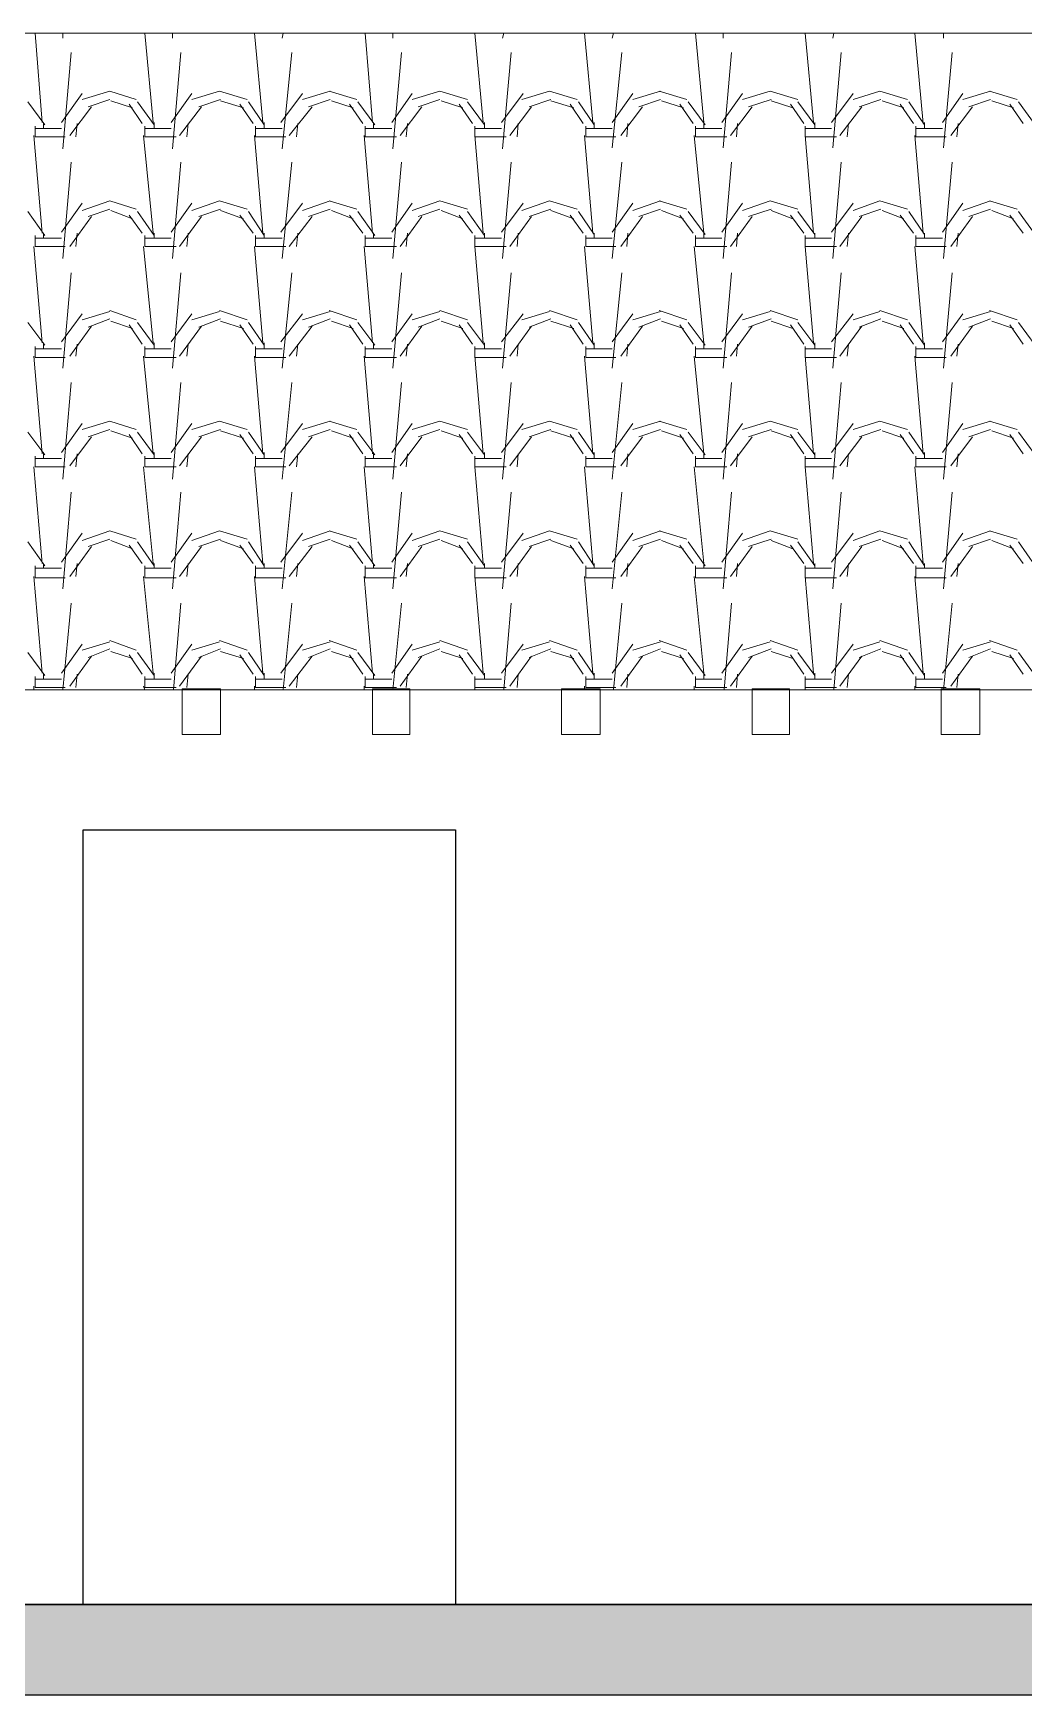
# Model space of a CAD drawing. Header units: millimetres. Extents: x -112072 to -91620, y -6955 to -1948.
# Drawn here: x -105077 to -102092, y -6955 to -1948 of the extents above; entities that cross this region are included whole.
import ezdxf

# ---------------------------------------------------------------- set-up
doc = ezdxf.new("R2010")
doc.units = ezdxf.units.MM
for name, color, linetype, lineweight in [('A-BAS-___-___-EXI', 250, 'Continuous', 25), ('A-COB-___-___-EXI', 250, 'Continuous', 25), ('A-POR-___-___-EXI', 250, 'Continuous', 25)]:
    doc.layers.add(name, color=color, linetype=linetype, lineweight=lineweight)

msp = doc.modelspace()

# ---------------------------------------------------------------- hatches: boundary and pattern name
at = {"layer": 'A-BAS-___-___-EXI', "true_color": 0xcb9898}
msp.add_hatch(color=253, dxfattribs=at).paths.add_polyline_path([(-91620, -6955.2), (-91620, -6682.9), (-112072.4, -6682.9), (-112072.4, -6955.2)])

# ---------------------------------------------------------------- linework, layer by layer
at = {"layer": 'A-BAS-___-___-EXI'}
msp.add_line((-111560, -6682.9), (-92320, -6682.9), dxfattribs=at)
msp.add_lwpolyline([(-91620, -6682.9), (-112072.4, -6682.9), (-112072.4, -6955.2), (-91620, -6955.2)], close=True, dxfattribs=at)
at = {"layer": 'A-COB-___-___-EXI', "color": 9, "lineweight": 15}
for p, q in [((-105049.8, -2217), (-105071.6, -1948.3)), ((-104988.1, -1962.8), (-104988.1, -1948.3)), ((-104715.8, -2217), (-104741.2, -1948.3)), ((-104657.7, -1962.8), (-104657.7, -1948.3)), ((-104385.4, -2217), (-104410.8, -1948.3)), ((-104327.3, -1962.8), (-104323.6, -1948.3)), ((-104055, -2217), (-104076.7, -1948.3)), ((-103993.2, -1962.8), (-103993.2, -1948.3)), ((-103720.9, -2217), (-103746.3, -1948.3)), ((-103662.8, -1962.8), (-103659.2, -1948.3)), ((-103390.5, -2217), (-103415.9, -1948.3)), ((-103332.4, -1962.8), (-103328.8, -1948.3)), ((-102998.4, -1962.8), (-102998.4, -1948.3)), ((-102726.1, -2217), (-102751.5, -1948.3)), ((-102668, -1962.8), (-102664.3, -1948.3)), ((-102395.7, -2220.6), (-102421.1, -1948.3)), ((-102333.9, -1962.8), (-102333.9, -1948.3)), ((-104988.1, -2296.9), (-104962.7, -2006.4)), ((-104657.7, -2296.9), (-104632.3, -2006.4)), ((-104327.3, -2296.9), (-104298.2, -2006.4)), ((-103993.2, -2296.9), (-103967.8, -2006.4)), ((-103662.8, -2296.9), (-103637.4, -2006.4)), ((-103332.4, -2293.2), (-103303.4, -2006.4)), ((-102998.4, -2293.2), (-102973, -2006.4)), ((-102668, -2293.2), (-102642.6, -2006.4)), ((-102333.9, -2293.2), (-102308.5, -2006.4)), ((-104930, -2129.8), (-104991.7, -2217)), ((-104846.5, -2148), (-104911.8, -2169.8)), ((-104777.5, -2173.4), (-104842.9, -2151.6)), ((-104599.6, -2129.8), (-104661.3, -2217)), ((-104512.5, -2148), (-104577.8, -2169.8)), ((-104443.5, -2173.4), (-104512.5, -2151.6)), ((-104265.6, -2129.8), (-104330.9, -2217)), ((-104182, -2122.6), (-104265.6, -2148)), ((-104182, -2148), (-104247.4, -2169.8)), ((-104102.2, -2148), (-104185.7, -2122.6)), ((-104113.1, -2173.4), (-104178.4, -2151.6)), ((-103935.1, -2129.8), (-103996.9, -2217)), ((-103851.6, -2148), (-103917, -2169.8)), ((-103782.6, -2173.4), (-103848, -2151.6)), ((-103601.1, -2129.8), (-103666.5, -2217)), ((-103517.6, -2148), (-103582.9, -2169.8)), ((-103448.6, -2173.4), (-103517.6, -2151.6)), ((-103270.7, -2129.8), (-103332.4, -2217)), ((-103187.2, -2122.6), (-103270.7, -2148)), ((-103187.2, -2148), (-103252.5, -2169.8)), ((-103107.3, -2148), (-103190.8, -2122.6)), ((-103118.2, -2173.4), (-103183.6, -2151.6)), ((-102940.3, -2129.8), (-103002, -2217)), ((-102853.1, -2148), (-102922.1, -2169.8)), ((-102787.8, -2173.4), (-102853.1, -2151.6)), ((-102606.2, -2129.8), (-102671.6, -2217)), ((-102522.7, -2148), (-102588.1, -2169.8)), ((-102453.7, -2173.4), (-102519.1, -2151.6)), ((-102275.8, -2129.8), (-102337.6, -2217)), ((-102192.3, -2122.6), (-102275.8, -2148)), ((-102192.3, -2148), (-102257.7, -2169.8)), ((-102112.4, -2148), (-102196, -2122.6)), ((-102123.3, -2173.4), (-102188.7, -2151.6)), ((-105042.6, -2224.2), (-105093.4, -2155.2)), ((-104901, -2169.8), (-104966.3, -2256.9)), ((-104748.5, -2220.6), (-104788.4, -2162.5)), ((-104712.2, -2224.2), (-104763, -2155.2)), ((-104570.5, -2169.8), (-104635.9, -2256.9)), ((-104414.4, -2220.6), (-104454.4, -2162.5)), ((-104381.7, -2224.2), (-104428.9, -2155.2)), ((-104236.5, -2169.8), (-104305.5, -2256.9)), ((-104084, -2220.6), (-104123.9, -2162.5)), ((-104047.7, -2224.2), (-104098.5, -2155.2)), ((-103906.1, -2169.8), (-103971.5, -2256.9)), ((-103753.6, -2220.6), (-103793.5, -2162.5)), ((-103717.3, -2224.2), (-103768.1, -2155.2)), ((-103575.7, -2169.8), (-103641, -2256.9)), ((-103419.6, -2220.6), (-103459.5, -2162.5)), ((-103386.9, -2224.2), (-103434.1, -2155.2)), ((-103241.6, -2169.8), (-103307, -2256.9)), ((-103089.1, -2220.6), (-103129.1, -2162.5)), ((-103052.8, -2224.2), (-103103.7, -2155.2)), ((-102911.2, -2169.8), (-102976.6, -2256.9)), ((-102755.1, -2220.6), (-102795, -2162.5)), ((-102722.4, -2224.2), (-102773.3, -2155.2)), ((-102580.8, -2169.8), (-102646.2, -2256.9)), ((-102424.7, -2220.6), (-102464.6, -2162.5)), ((-102392, -2224.2), (-102439.2, -2155.2)), ((-102246.8, -2169.8), (-102312.1, -2256.9)), ((-102094.3, -2220.6), (-102134.2, -2162.5)), ((-102058, -2224.2), (-102108.8, -2155.2)), ((-105046.2, -2235.1), (-104991.7, -2235.1)), ((-104948.2, -2260.5), (-104944.5, -2220.6)), ((-104712.2, -2235.1), (-104661.3, -2235.1)), ((-104614.1, -2260.5), (-104610.5, -2220.6)), ((-104381.7, -2235.1), (-104327.3, -2235.1)), ((-104283.7, -2260.5), (-104280.1, -2220.6)), ((-104051.3, -2235.1), (-103996.9, -2235.1)), ((-103953.3, -2260.5), (-103949.7, -2220.6)), ((-103717.3, -2235.1), (-103666.5, -2235.1)), ((-103619.3, -2260.5), (-103615.6, -2220.6)), ((-103386.9, -2235.1), (-103332.4, -2235.1)), ((-103288.8, -2260.5), (-103285.2, -2220.6)), ((-103056.5, -2235.1), (-103002, -2235.1)), ((-102958.4, -2260.5), (-102954.8, -2220.6)), ((-102722.4, -2235.1), (-102671.6, -2235.1)), ((-102624.4, -2260.5), (-102620.8, -2220.6)), ((-102392, -2235.1), (-102337.6, -2235.1)), ((-102294, -2260.5), (-102290.4, -2220.6)), ((-105049.8, -2551), (-105075.2, -2256.9)), ((-104715.8, -2551), (-104744.8, -2256.9)), ((-104385.4, -2551), (-104410.8, -2256.9)), ((-104055, -2551), (-104080.4, -2256.9)), ((-103720.9, -2551), (-103746.3, -2256.9)), ((-103390.5, -2551), (-103415.9, -2256.9)), ((-102726.1, -2551), (-102751.5, -2256.9)), ((-102395.7, -2551), (-102421.1, -2256.9)), ((-104988.1, -2627.3), (-104962.7, -2336.8)), ((-104657.7, -2627.3), (-104632.3, -2336.8)), ((-104327.3, -2627.3), (-104298.2, -2336.8)), ((-103993.2, -2627.3), (-103967.8, -2336.8)), ((-103662.8, -2627.3), (-103637.4, -2336.8)), ((-103332.4, -2627.3), (-103303.4, -2336.8)), ((-102998.4, -2627.3), (-102973, -2336.8)), ((-102668, -2627.3), (-102642.6, -2336.8)), ((-102333.9, -2627.3), (-102308.5, -2336.8)), ((-104182, -2453), (-104265.6, -2482)), ((-104102.2, -2478.4), (-104185.7, -2453)), ((-103187.2, -2453), (-103270.7, -2482)), ((-103107.3, -2478.4), (-103190.8, -2453)), ((-102192.3, -2453), (-102275.8, -2482)), ((-102112.4, -2478.4), (-102196, -2453)), ((-105042.6, -2558.3), (-105093.4, -2485.7)), ((-104930, -2460.2), (-104991.7, -2547.4)), ((-104901, -2500.2), (-104966.3, -2591)), ((-104846.5, -2478.4), (-104911.8, -2500.2)), ((-104777.5, -2507.4), (-104842.9, -2482)), ((-104748.5, -2551), (-104788.4, -2496.5)), ((-104712.2, -2558.3), (-104763, -2485.7)), ((-104599.6, -2460.2), (-104661.3, -2547.4)), ((-104570.5, -2500.2), (-104635.9, -2591)), ((-104512.5, -2478.4), (-104577.8, -2500.2)), ((-104443.5, -2507.4), (-104512.5, -2482)), ((-104414.4, -2551), (-104454.4, -2496.5)), ((-104381.7, -2558.3), (-104428.9, -2485.7)), ((-104265.6, -2460.2), (-104330.9, -2547.4)), ((-104236.5, -2500.2), (-104305.5, -2591)), ((-104182, -2478.4), (-104247.4, -2500.2)), ((-104113.1, -2507.4), (-104178.4, -2482)), ((-104084, -2551), (-104123.9, -2496.5)), ((-104047.7, -2558.3), (-104098.5, -2485.7)), ((-103935.1, -2460.2), (-103996.9, -2547.4)), ((-103906.1, -2500.2), (-103971.5, -2591)), ((-103851.6, -2478.4), (-103917, -2500.2)), ((-103782.6, -2507.4), (-103848, -2482)), ((-103753.6, -2551), (-103793.5, -2496.5)), ((-103717.3, -2558.3), (-103768.1, -2485.7)), ((-103601.1, -2460.2), (-103666.5, -2547.4)), ((-103575.7, -2500.2), (-103641, -2591)), ((-103517.6, -2478.4), (-103582.9, -2500.2)), ((-103448.6, -2507.4), (-103517.6, -2482)), ((-103419.6, -2551), (-103459.5, -2496.5)), ((-103386.9, -2554.6), (-103434.1, -2485.7)), ((-103270.7, -2460.2), (-103332.4, -2547.4)), ((-103241.6, -2500.2), (-103307, -2591)), ((-103187.2, -2478.4), (-103252.5, -2500.2)), ((-103118.2, -2507.4), (-103183.6, -2482)), ((-103089.1, -2551), (-103129.1, -2496.5)), ((-103052.8, -2554.6), (-103103.7, -2485.7)), ((-102940.3, -2460.2), (-103002, -2547.4)), ((-102911.2, -2500.2), (-102976.6, -2591)), ((-102853.1, -2478.4), (-102922.1, -2500.2)), ((-102787.8, -2507.4), (-102853.1, -2482)), ((-102755.1, -2551), (-102795, -2496.5)), ((-102722.4, -2554.6), (-102773.3, -2485.7)), ((-102606.2, -2460.2), (-102671.6, -2547.4)), ((-102580.8, -2500.2), (-102646.2, -2591)), ((-102522.7, -2478.4), (-102588.1, -2500.2)), ((-102453.7, -2507.4), (-102519.1, -2482)), ((-102424.7, -2551), (-102464.6, -2496.5)), ((-102392, -2554.6), (-102439.2, -2485.7)), ((-102275.8, -2460.2), (-102337.6, -2547.4)), ((-102246.8, -2500.2), (-102312.1, -2591)), ((-102192.3, -2478.4), (-102257.7, -2500.2)), ((-102123.3, -2507.4), (-102188.7, -2482)), ((-102094.3, -2551), (-102134.2, -2496.5)), ((-102058, -2554.6), (-102108.8, -2485.7)), ((-104948.2, -2591), (-104944.5, -2551)), ((-104614.1, -2591), (-104610.5, -2551)), ((-104283.7, -2591), (-104280.1, -2551)), ((-103953.3, -2591), (-103949.7, -2551)), ((-103619.3, -2591), (-103615.6, -2551)), ((-103288.8, -2591), (-103285.2, -2551)), ((-102958.4, -2591), (-102954.8, -2551)), ((-102624.4, -2591), (-102620.8, -2551)), ((-102294, -2591), (-102290.4, -2551)), ((-105049.8, -2881.4), (-105075.2, -2591)), ((-105046.2, -2565.5), (-104991.7, -2565.5)), ((-104715.8, -2881.4), (-104744.8, -2591)), ((-104712.2, -2565.5), (-104661.3, -2565.5)), ((-104385.4, -2881.4), (-104410.8, -2591)), ((-104381.7, -2565.5), (-104327.3, -2565.5)), ((-104055, -2881.4), (-104080.4, -2591)), ((-104051.3, -2565.5), (-103996.9, -2565.5)), ((-103720.9, -2881.4), (-103746.3, -2591)), ((-103717.3, -2565.5), (-103666.5, -2565.5)), ((-103390.5, -2881.4), (-103415.9, -2591)), ((-103386.9, -2565.5), (-103332.4, -2565.5)), ((-103056.5, -2565.5), (-103002, -2565.5)), ((-102726.1, -2881.4), (-102751.5, -2591)), ((-102722.4, -2565.5), (-102671.6, -2565.5)), ((-102395.7, -2881.4), (-102421.1, -2591)), ((-102392, -2565.5), (-102337.6, -2565.5)), ((-104988.1, -2957.7), (-104962.7, -2670.8)), ((-104657.7, -2957.7), (-104632.3, -2670.8)), ((-104327.3, -2957.7), (-104298.2, -2670.8)), ((-103993.2, -2957.7), (-103967.8, -2670.8)), ((-103662.8, -2957.7), (-103637.4, -2670.8)), ((-103332.4, -2957.7), (-103303.4, -2670.8)), ((-102998.4, -2957.7), (-102973, -2670.8)), ((-102668, -2957.7), (-102642.6, -2670.8)), ((-102333.9, -2957.7), (-102308.5, -2670.8)), ((-104930, -2794.3), (-104991.7, -2877.8)), ((-104846.5, -2787), (-104930, -2812.4)), ((-104766.6, -2812.4), (-104846.5, -2783.4)), ((-104599.6, -2794.3), (-104661.3, -2877.8)), ((-104516.1, -2787), (-104599.6, -2812.4)), ((-104432.6, -2812.4), (-104516.1, -2783.4)), ((-104265.6, -2794.3), (-104330.9, -2877.8)), ((-104182, -2787), (-104265.6, -2812.4)), ((-104102.2, -2812.4), (-104185.7, -2783.4)), ((-103935.1, -2794.3), (-103996.9, -2877.8)), ((-103851.6, -2787), (-103935.1, -2812.4)), ((-103768.1, -2812.4), (-103851.6, -2783.4)), ((-103601.1, -2794.3), (-103666.5, -2877.8)), ((-103521.2, -2787), (-103604.7, -2812.4)), ((-103437.7, -2812.4), (-103521.2, -2783.4)), ((-103270.7, -2794.3), (-103332.4, -2877.8)), ((-103187.2, -2787), (-103270.7, -2812.4)), ((-103107.3, -2812.4), (-103190.8, -2783.4)), ((-102940.3, -2794.3), (-103002, -2877.8)), ((-102856.8, -2787), (-102940.3, -2812.4)), ((-102773.3, -2812.4), (-102856.8, -2783.4)), ((-102606.2, -2794.3), (-102671.6, -2877.8)), ((-102526.4, -2787), (-102606.2, -2812.4)), ((-102442.9, -2812.4), (-102526.4, -2783.4)), ((-102275.8, -2794.3), (-102337.6, -2877.8)), ((-102192.3, -2787), (-102275.8, -2812.4)), ((-102112.4, -2812.4), (-102196, -2783.4)), ((-105042.6, -2888.7), (-105093.4, -2819.7)), ((-104901, -2830.6), (-104966.3, -2921.4)), ((-104846.5, -2808.8), (-104911.8, -2834.2)), ((-104777.5, -2837.9), (-104842.9, -2816.1)), ((-104748.5, -2885.1), (-104788.4, -2827)), ((-104712.2, -2888.7), (-104763, -2819.7)), ((-104570.5, -2830.6), (-104635.9, -2921.4)), ((-104512.5, -2808.8), (-104577.8, -2834.2)), ((-104443.5, -2837.9), (-104512.5, -2816.1)), ((-104414.4, -2885.1), (-104454.4, -2827)), ((-104381.7, -2888.7), (-104428.9, -2819.7)), ((-104236.5, -2830.6), (-104305.5, -2921.4)), ((-104182, -2808.8), (-104247.4, -2834.2)), ((-104113.1, -2837.9), (-104178.4, -2816.1)), ((-104084, -2885.1), (-104123.9, -2827)), ((-104047.7, -2888.7), (-104098.5, -2819.7)), ((-103906.1, -2830.6), (-103971.5, -2921.4)), ((-103851.6, -2808.8), (-103917, -2834.2)), ((-103782.6, -2837.9), (-103848, -2816.1)), ((-103753.6, -2885.1), (-103793.5, -2827)), ((-103717.3, -2888.7), (-103768.1, -2819.7)), ((-103575.7, -2830.6), (-103641, -2921.4)), ((-103517.6, -2808.8), (-103582.9, -2834.2)), ((-103448.6, -2837.9), (-103517.6, -2816.1)), ((-103419.6, -2885.1), (-103459.5, -2827)), ((-103386.9, -2888.7), (-103434.1, -2819.7)), ((-103241.6, -2830.6), (-103307, -2921.4)), ((-103187.2, -2808.8), (-103252.5, -2834.2)), ((-103118.2, -2837.9), (-103183.6, -2816.1)), ((-103089.1, -2885.1), (-103129.1, -2827)), ((-103052.8, -2888.7), (-103103.7, -2819.7)), ((-102911.2, -2830.6), (-102976.6, -2921.4)), ((-102853.1, -2808.8), (-102922.1, -2834.2)), ((-102787.8, -2837.9), (-102853.1, -2816.1)), ((-102755.1, -2885.1), (-102795, -2827)), ((-102722.4, -2888.7), (-102773.3, -2819.7)), ((-102580.8, -2830.6), (-102646.2, -2921.4)), ((-102522.7, -2808.8), (-102588.1, -2834.2)), ((-102453.7, -2837.9), (-102519.1, -2816.1)), ((-102424.7, -2885.1), (-102464.6, -2827)), ((-102392, -2888.7), (-102439.2, -2819.7)), ((-102246.8, -2830.6), (-102312.1, -2921.4)), ((-102192.3, -2808.8), (-102257.7, -2834.2)), ((-102123.3, -2837.9), (-102188.7, -2816.1)), ((-102094.3, -2885.1), (-102134.2, -2827)), ((-102058, -2888.7), (-102108.8, -2819.7)), ((-105046.2, -2899.6), (-104991.7, -2899.6)), ((-104948.2, -2921.4), (-104944.5, -2885.1)), ((-104712.2, -2899.6), (-104661.3, -2899.6)), ((-104614.1, -2921.4), (-104610.5, -2885.1)), ((-104381.7, -2899.6), (-104327.3, -2899.6)), ((-104283.7, -2921.4), (-104280.1, -2885.1)), ((-104051.3, -2899.6), (-103996.9, -2899.6)), ((-103953.3, -2921.4), (-103949.7, -2885.1)), ((-103717.3, -2899.6), (-103666.5, -2899.6)), ((-103619.3, -2921.4), (-103615.6, -2885.1)), ((-103386.9, -2899.6), (-103332.4, -2899.6)), ((-103288.8, -2921.4), (-103285.2, -2885.1)), ((-103056.5, -2899.6), (-103002, -2899.6)), ((-102958.4, -2921.4), (-102954.8, -2885.1)), ((-102722.4, -2899.6), (-102671.6, -2899.6)), ((-102624.4, -2921.4), (-102620.8, -2885.1)), ((-102392, -2899.6), (-102337.6, -2899.6)), ((-102294, -2921.4), (-102290.4, -2885.1)), ((-105049.8, -3215.5), (-105075.2, -2921.4)), ((-104715.8, -3215.5), (-104744.8, -2921.4)), ((-104385.4, -3215.5), (-104410.8, -2921.4)), ((-104055, -3215.5), (-104080.4, -2921.4)), ((-103720.9, -3215.5), (-103746.3, -2921.4)), ((-103390.5, -3215.5), (-103415.9, -2921.4)), ((-103056.5, -3215.5), (-103085.5, -2921.4)), ((-102726.1, -3215.5), (-102751.5, -2921.4)), ((-102395.7, -3215.5), (-102421.1, -2921.4)), ((-104988.1, -3291.7), (-104962.7, -3001.2)), ((-104657.7, -3291.7), (-104632.3, -3001.2)), ((-104327.3, -3291.7), (-104298.2, -3001.2)), ((-103993.2, -3291.7), (-103967.8, -3001.2)), ((-103662.8, -3291.7), (-103637.4, -3001.2)), ((-103332.4, -3291.7), (-103303.4, -3001.2)), ((-102998.4, -3291.7), (-102973, -3001.2)), ((-102668, -3291.7), (-102642.6, -3001.2)), ((-102333.9, -3291.7), (-102308.5, -3001.2)), ((-105042.6, -3219.1), (-105093.4, -3150.1)), ((-104930, -3124.7), (-104991.7, -3211.8)), ((-104846.5, -3142.8), (-104911.8, -3164.6)), ((-104777.5, -3168.3), (-104842.9, -3146.5)), ((-104712.2, -3219.1), (-104763, -3150.1)), ((-104599.6, -3124.7), (-104661.3, -3211.8)), ((-104512.5, -3142.8), (-104577.8, -3164.6)), ((-104443.5, -3168.3), (-104512.5, -3146.5)), ((-104381.7, -3219.1), (-104428.9, -3150.1)), ((-104265.6, -3124.7), (-104330.9, -3211.8)), ((-104182, -3117.4), (-104265.6, -3142.8)), ((-104182, -3142.8), (-104247.4, -3164.6)), ((-104102.2, -3142.8), (-104185.7, -3117.4)), ((-104113.1, -3168.3), (-104178.4, -3146.5)), ((-104047.7, -3219.1), (-104098.5, -3150.1)), ((-103935.1, -3124.7), (-103996.9, -3211.8)), ((-103851.6, -3142.8), (-103917, -3164.6)), ((-103782.6, -3168.3), (-103848, -3146.5)), ((-103717.3, -3219.1), (-103768.1, -3150.1)), ((-103601.1, -3124.7), (-103666.5, -3211.8)), ((-103517.6, -3142.8), (-103582.9, -3164.6)), ((-103448.6, -3168.3), (-103517.6, -3146.5)), ((-103386.9, -3219.1), (-103434.1, -3150.1)), ((-103270.7, -3124.7), (-103332.4, -3211.8)), ((-103187.2, -3117.4), (-103270.7, -3142.8)), ((-103187.2, -3142.8), (-103252.5, -3164.6)), ((-103107.3, -3142.8), (-103190.8, -3117.4)), ((-103118.2, -3168.3), (-103183.6, -3146.5)), ((-103052.8, -3219.1), (-103103.7, -3150.1)), ((-102940.3, -3124.7), (-103002, -3211.8)), ((-102853.1, -3142.8), (-102922.1, -3164.6)), ((-102787.8, -3168.3), (-102853.1, -3146.5)), ((-102722.4, -3219.1), (-102773.3, -3150.1)), ((-102606.2, -3124.7), (-102671.6, -3211.8)), ((-102522.7, -3142.8), (-102588.1, -3164.6)), ((-102453.7, -3168.3), (-102519.1, -3146.5)), ((-102392, -3219.1), (-102439.2, -3150.1)), ((-102275.8, -3124.7), (-102337.6, -3211.8)), ((-102192.3, -3117.4), (-102275.8, -3142.8)), ((-102192.3, -3142.8), (-102257.7, -3164.6)), ((-102112.4, -3142.8), (-102196, -3117.4)), ((-102123.3, -3168.3), (-102188.7, -3146.5)), ((-102058, -3219.1), (-102108.8, -3150.1)), ((-104901, -3164.6), (-104966.3, -3251.8)), ((-104748.5, -3215.5), (-104788.4, -3157.4)), ((-104570.5, -3164.6), (-104635.9, -3251.8)), ((-104414.4, -3215.5), (-104454.4, -3157.4)), ((-104236.5, -3164.6), (-104305.5, -3251.8)), ((-104084, -3215.5), (-104123.9, -3157.4)), ((-103906.1, -3164.6), (-103971.5, -3251.8)), ((-103753.6, -3215.5), (-103793.5, -3157.4)), ((-103575.7, -3164.6), (-103641, -3251.8)), ((-103419.6, -3215.5), (-103459.5, -3157.4)), ((-103241.6, -3164.6), (-103307, -3251.8)), ((-103089.1, -3215.5), (-103129.1, -3157.4)), ((-102911.2, -3164.6), (-102976.6, -3251.8)), ((-102755.1, -3215.5), (-102795, -3157.4)), ((-102580.8, -3164.6), (-102646.2, -3251.8)), ((-102424.7, -3215.5), (-102464.6, -3157.4)), ((-102246.8, -3164.6), (-102312.1, -3251.8)), ((-102094.3, -3215.5), (-102134.2, -3157.4)), ((-105046.2, -3230), (-104991.7, -3230)), ((-104948.2, -3255.4), (-104944.5, -3215.5)), ((-104712.2, -3230), (-104661.3, -3230)), ((-104614.1, -3255.4), (-104610.5, -3215.5)), ((-104381.7, -3230), (-104327.3, -3230)), ((-104283.7, -3255.4), (-104280.1, -3215.5)), ((-104051.3, -3230), (-103996.9, -3230)), ((-103953.3, -3255.4), (-103949.7, -3215.5)), ((-103717.3, -3230), (-103666.5, -3230)), ((-103619.3, -3255.4), (-103615.6, -3215.5)), ((-103386.9, -3230), (-103332.4, -3230)), ((-103288.8, -3255.4), (-103285.2, -3215.5)), ((-103056.5, -3230), (-103002, -3230)), ((-102958.4, -3255.4), (-102954.8, -3215.5)), ((-102722.4, -3230), (-102671.6, -3230)), ((-102624.4, -3255.4), (-102620.8, -3215.5)), ((-102392, -3230), (-102337.6, -3230)), ((-102294, -3255.4), (-102290.4, -3215.5)), ((-105049.8, -3545.9), (-105075.2, -3255.4)), ((-104715.8, -3545.9), (-104744.8, -3255.4)), ((-104385.4, -3545.9), (-104410.8, -3255.4)), ((-104055, -3545.9), (-104080.4, -3255.4)), ((-103720.9, -3545.9), (-103746.3, -3255.4)), ((-103390.5, -3545.9), (-103415.9, -3255.4)), ((-102726.1, -3545.9), (-102751.5, -3255.4)), ((-102395.7, -3545.9), (-102421.1, -3255.4)), ((-104988.1, -3622.1), (-104962.7, -3331.7)), ((-104657.7, -3622.1), (-104632.3, -3331.7)), ((-104327.3, -3622.1), (-104298.2, -3331.7)), ((-103993.2, -3622.1), (-103967.8, -3331.7)), ((-103662.8, -3622.1), (-103637.4, -3331.7)), ((-103332.4, -3622.1), (-103303.4, -3331.7)), ((-102998.4, -3622.1), (-102973, -3331.7)), ((-102668, -3622.1), (-102642.6, -3331.7)), ((-102333.9, -3622.1), (-102308.5, -3331.7)), ((-104182, -3447.8), (-104265.6, -3476.9)), ((-104102.2, -3473.3), (-104185.7, -3447.8)), ((-103187.2, -3447.8), (-103270.7, -3476.9)), ((-103107.3, -3473.3), (-103190.8, -3447.8)), ((-102192.3, -3447.8), (-102275.8, -3476.9)), ((-102112.4, -3473.3), (-102196, -3447.8)), ((-105042.6, -3553.1), (-105093.4, -3480.5)), ((-104930, -3455.1), (-104991.7, -3542.2)), ((-104901, -3495), (-104966.3, -3585.8)), ((-104846.5, -3473.3), (-104911.8, -3495)), ((-104777.5, -3502.3), (-104842.9, -3476.9)), ((-104748.5, -3545.9), (-104788.4, -3491.4)), ((-104712.2, -3553.1), (-104763, -3480.5)), ((-104599.6, -3455.1), (-104661.3, -3542.2)), ((-104570.5, -3495), (-104635.9, -3585.8)), ((-104512.5, -3473.3), (-104577.8, -3495)), ((-104443.5, -3502.3), (-104512.5, -3476.9)), ((-104414.4, -3545.9), (-104454.4, -3491.4)), ((-104381.7, -3553.1), (-104428.9, -3480.5)), ((-104265.6, -3455.1), (-104330.9, -3542.2)), ((-104236.5, -3495), (-104305.5, -3585.8)), ((-104182, -3473.3), (-104247.4, -3495)), ((-104113.1, -3502.3), (-104178.4, -3476.9)), ((-104084, -3545.9), (-104123.9, -3491.4)), ((-104047.7, -3553.1), (-104098.5, -3480.5)), ((-103935.1, -3455.1), (-103996.9, -3542.2)), ((-103906.1, -3495), (-103971.5, -3585.8)), ((-103851.6, -3473.3), (-103917, -3495)), ((-103782.6, -3502.3), (-103848, -3476.9)), ((-103753.6, -3545.9), (-103793.5, -3491.4)), ((-103717.3, -3553.1), (-103768.1, -3480.5)), ((-103601.1, -3455.1), (-103666.5, -3542.2)), ((-103575.7, -3495), (-103641, -3585.8)), ((-103517.6, -3473.3), (-103582.9, -3495)), ((-103448.6, -3502.3), (-103517.6, -3476.9)), ((-103419.6, -3545.9), (-103459.5, -3491.4)), ((-103386.9, -3553.1), (-103434.1, -3480.5)), ((-103270.7, -3455.1), (-103332.4, -3542.2)), ((-103241.6, -3495), (-103307, -3585.8)), ((-103187.2, -3473.3), (-103252.5, -3495)), ((-103118.2, -3502.3), (-103183.6, -3476.9)), ((-103089.1, -3545.9), (-103129.1, -3491.4)), ((-103052.8, -3553.1), (-103103.7, -3480.5)), ((-102940.3, -3455.1), (-103002, -3542.2)), ((-102911.2, -3495), (-102976.6, -3585.8)), ((-102853.1, -3473.3), (-102922.1, -3495)), ((-102787.8, -3502.3), (-102853.1, -3476.9)), ((-102755.1, -3545.9), (-102795, -3491.4)), ((-102722.4, -3553.1), (-102773.3, -3480.5)), ((-102606.2, -3455.1), (-102671.6, -3542.2)), ((-102580.8, -3495), (-102646.2, -3585.8)), ((-102522.7, -3473.3), (-102588.1, -3495)), ((-102453.7, -3502.3), (-102519.1, -3476.9)), ((-102424.7, -3545.9), (-102464.6, -3491.4)), ((-102392, -3553.1), (-102439.2, -3480.5)), ((-102275.8, -3455.1), (-102337.6, -3542.2)), ((-102246.8, -3495), (-102312.1, -3585.8)), ((-102192.3, -3473.3), (-102257.7, -3495)), ((-102123.3, -3502.3), (-102188.7, -3476.9)), ((-102094.3, -3545.9), (-102134.2, -3491.4)), ((-102058, -3553.1), (-102108.8, -3480.5)), ((-104948.2, -3585.8), (-104944.5, -3545.9)), ((-104614.1, -3585.8), (-104610.5, -3545.9)), ((-104283.7, -3585.8), (-104280.1, -3545.9)), ((-103953.3, -3585.8), (-103949.7, -3545.9)), ((-103619.3, -3585.8), (-103615.6, -3545.9)), ((-103288.8, -3585.8), (-103285.2, -3545.9)), ((-102958.4, -3585.8), (-102954.8, -3545.9)), ((-102624.4, -3585.8), (-102620.8, -3545.9)), ((-102294, -3585.8), (-102290.4, -3545.9)), ((-105049.8, -3876.3), (-105075.2, -3585.8)), ((-105046.2, -3560.4), (-104991.7, -3560.4)), ((-104715.8, -3876.3), (-104744.8, -3585.8)), ((-104712.2, -3560.4), (-104661.3, -3560.4)), ((-104385.4, -3876.3), (-104410.8, -3585.8)), ((-104381.7, -3560.4), (-104327.3, -3560.4)), ((-104055, -3876.3), (-104080.4, -3585.8)), ((-104051.3, -3560.4), (-103996.9, -3560.4)), ((-103720.9, -3876.3), (-103746.3, -3585.8)), ((-103717.3, -3560.4), (-103666.5, -3560.4)), ((-103390.5, -3876.3), (-103415.9, -3585.8)), ((-103386.9, -3560.4), (-103332.4, -3560.4)), ((-103056.5, -3560.4), (-103002, -3560.4)), ((-102726.1, -3876.3), (-102751.5, -3585.8)), ((-102722.4, -3560.4), (-102671.6, -3560.4)), ((-102395.7, -3876.3), (-102421.1, -3585.8)), ((-102392, -3560.4), (-102337.6, -3560.4)), ((-104988.1, -3927.1), (-104962.7, -3665.7)), ((-104654.1, -3927.1), (-104632.3, -3665.7)), ((-104323.6, -3927.1), (-104298.2, -3665.7)), ((-103993.2, -3927.1), (-103967.8, -3665.7)), ((-103659.2, -3927.1), (-103637.4, -3665.7)), ((-103328.8, -3927.1), (-103303.4, -3665.7)), ((-102994.7, -3927.1), (-102973, -3665.7)), ((-102664.3, -3927.1), (-102642.6, -3665.7)), ((-102333.9, -3927.1), (-102308.5, -3665.7)), ((-104930, -3789.1), (-104991.7, -3876.3)), ((-104846.5, -3781.9), (-104930, -3807.3)), ((-104846.5, -3803.7), (-104911.8, -3829.1)), ((-104766.6, -3807.3), (-104846.5, -3778.2)), ((-104599.6, -3789.1), (-104661.3, -3876.3)), ((-104516.1, -3781.9), (-104599.6, -3807.3)), ((-104512.5, -3803.7), (-104577.8, -3829.1)), ((-104432.6, -3807.3), (-104516.1, -3778.2)), ((-104265.6, -3789.1), (-104330.9, -3876.3)), ((-104182, -3781.9), (-104265.6, -3807.3)), ((-104182, -3803.7), (-104247.4, -3829.1)), ((-104102.2, -3807.3), (-104185.7, -3778.2)), ((-103935.1, -3789.1), (-103996.9, -3876.3)), ((-103851.6, -3781.9), (-103935.1, -3807.3)), ((-103851.6, -3803.7), (-103917, -3829.1)), ((-103768.1, -3807.3), (-103851.6, -3778.2)), ((-103601.1, -3789.1), (-103666.5, -3876.3)), ((-103521.2, -3781.9), (-103604.7, -3807.3)), ((-103517.6, -3803.7), (-103582.9, -3829.1)), ((-103437.7, -3807.3), (-103521.2, -3778.2)), ((-103270.7, -3789.1), (-103332.4, -3876.3)), ((-103187.2, -3781.9), (-103270.7, -3807.3)), ((-103187.2, -3803.7), (-103252.5, -3829.1)), ((-103107.3, -3807.3), (-103190.8, -3778.2)), ((-102940.3, -3789.1), (-103002, -3876.3)), ((-102856.8, -3781.9), (-102940.3, -3807.3)), ((-102853.1, -3803.7), (-102922.1, -3829.1)), ((-102773.3, -3807.3), (-102856.8, -3778.2)), ((-102606.2, -3789.1), (-102671.6, -3876.3)), ((-102526.4, -3781.9), (-102606.2, -3807.3)), ((-102522.7, -3803.7), (-102588.1, -3829.1)), ((-102442.9, -3807.3), (-102526.4, -3778.2)), ((-102275.8, -3789.1), (-102337.6, -3876.3)), ((-102192.3, -3781.9), (-102275.8, -3807.3)), ((-102192.3, -3803.7), (-102257.7, -3829.1)), ((-102112.4, -3807.3), (-102196, -3778.2)), ((-105042.6, -3883.5), (-105093.4, -3814.6)), ((-104901, -3825.5), (-104966.3, -3916.2)), ((-104777.5, -3832.7), (-104842.9, -3810.9)), ((-104748.5, -3879.9), (-104788.4, -3821.8)), ((-104712.2, -3883.5), (-104763, -3814.6)), ((-104570.5, -3825.5), (-104635.9, -3916.2)), ((-104443.5, -3832.7), (-104512.5, -3810.9)), ((-104414.4, -3879.9), (-104454.4, -3821.8)), ((-104381.7, -3883.5), (-104428.9, -3814.6)), ((-104236.5, -3825.5), (-104305.5, -3916.2)), ((-104113.1, -3832.7), (-104178.4, -3810.9)), ((-104084, -3879.9), (-104123.9, -3821.8)), ((-104047.7, -3883.5), (-104098.5, -3814.6)), ((-103906.1, -3825.5), (-103971.5, -3916.2)), ((-103782.6, -3832.7), (-103848, -3810.9)), ((-103753.6, -3879.9), (-103793.5, -3821.8)), ((-103717.3, -3883.5), (-103768.1, -3814.6)), ((-103575.7, -3825.5), (-103641, -3916.2)), ((-103448.6, -3832.7), (-103517.6, -3810.9)), ((-103419.6, -3879.9), (-103459.5, -3821.8)), ((-103386.9, -3883.5), (-103434.1, -3814.6)), ((-103241.6, -3825.5), (-103307, -3916.2)), ((-103118.2, -3832.7), (-103183.6, -3810.9)), ((-103089.1, -3879.9), (-103129.1, -3821.8)), ((-103052.8, -3883.5), (-103103.7, -3814.6)), ((-102911.2, -3825.5), (-102976.6, -3916.2)), ((-102787.8, -3832.7), (-102853.1, -3810.9)), ((-102755.1, -3879.9), (-102795, -3821.8)), ((-102722.4, -3883.5), (-102773.3, -3814.6)), ((-102580.8, -3825.5), (-102646.2, -3916.2)), ((-102453.7, -3832.7), (-102519.1, -3810.9)), ((-102424.7, -3879.9), (-102464.6, -3821.8)), ((-102392, -3883.5), (-102439.2, -3814.6)), ((-102246.8, -3825.5), (-102312.1, -3916.2)), ((-102123.3, -3832.7), (-102188.7, -3810.9)), ((-102094.3, -3879.9), (-102134.2, -3821.8)), ((-102058, -3883.5), (-102108.8, -3814.6)), ((-105046.2, -3894.4), (-104991.7, -3894.4)), ((-104948.2, -3919.9), (-104944.5, -3879.9)), ((-104712.2, -3894.4), (-104661.3, -3894.4)), ((-104614.1, -3919.9), (-104610.5, -3879.9)), ((-104381.7, -3894.4), (-104327.3, -3894.4)), ((-104283.7, -3919.9), (-104280.1, -3879.9)), ((-104051.3, -3894.4), (-103996.9, -3894.4)), ((-103953.3, -3919.9), (-103949.7, -3879.9)), ((-103717.3, -3894.4), (-103666.5, -3894.4)), ((-103619.3, -3919.9), (-103615.6, -3879.9)), ((-103386.9, -3894.4), (-103332.4, -3894.4)), ((-103288.8, -3919.9), (-103285.2, -3879.9)), ((-103056.5, -3894.4), (-103002, -3894.4)), ((-102958.4, -3919.9), (-102954.8, -3879.9)), ((-102722.4, -3894.4), (-102671.6, -3894.4)), ((-102624.4, -3919.9), (-102620.8, -3879.9)), ((-102392, -3894.4), (-102337.6, -3894.4)), ((-102294, -3919.9), (-102290.4, -3879.9)), ((-105075.2, -3927.1), (-105075.2, -3916.2)), ((-104741.2, -3927.1), (-104744.8, -3916.2)), ((-104410.8, -3927.1), (-104410.8, -3916.2)), ((-104080.4, -3927.1), (-104080.4, -3916.2)), ((-103746.3, -3927.1), (-103746.3, -3916.2)), ((-103415.9, -3927.1), (-103415.9, -3916.2)), ((-103085.5, -3927.1), (-103085.5, -3916.2)), ((-102751.5, -3927.1), (-102751.5, -3916.2)), ((-102421.1, -3927.1), (-102421.1, -3916.2))]:
    msp.add_line(p, q, dxfattribs=at)
at = {"layer": 'A-COB-___-___-EXI', "color": 28, "lineweight": 15, "flags": 128}
msp.add_lwpolyline([(-111560, -1948.3), (-111560, -3927.1), (-92320, -3927.1), (-92320, -1948.3), (-111560, -1948.3), (-92320, -1948.3), (-92320, -3919.9)], dxfattribs=at)
at = {"layer": 'A-COB-___-___-EXI', "color": 9, "lineweight": 15, "flags": 128}
for points in [[(-103081.9, -2235.1), (-103056.5, -2235.1), (-103056.5, -2217), (-103081.9, -1948.3)], [(-104766.6, -2148), (-104846.5, -2122.6), (-104930, -2148)], [(-104432.6, -2148), (-104516.1, -2122.6), (-104599.6, -2148)], [(-103768.1, -2148), (-103851.6, -2122.6), (-103935.1, -2148)], [(-103437.7, -2148), (-103521.2, -2122.6), (-103604.7, -2148)], [(-102773.3, -2148), (-102856.8, -2122.6), (-102940.3, -2148)], [(-102442.9, -2148), (-102526.4, -2122.6), (-102606.2, -2148)], [(-105071.6, -2235.1), (-105046.2, -2235.1), (-105046.2, -2217)], [(-104980.8, -2260.5), (-105046.2, -2260.5), (-105071.6, -2260.5), (-105071.6, -2227.9)], [(-104741.2, -2235.1), (-104712.2, -2235.1), (-104712.2, -2217)], [(-104646.8, -2260.5), (-104712.2, -2260.5), (-104741.2, -2260.5), (-104741.2, -2227.9)], [(-104407.2, -2235.1), (-104381.7, -2235.1), (-104381.7, -2217)], [(-104316.4, -2260.5), (-104381.7, -2260.5), (-104407.2, -2260.5), (-104407.2, -2227.9)], [(-104076.7, -2235.1), (-104051.3, -2235.1), (-104051.3, -2217)], [(-103982.3, -2260.5), (-104051.3, -2260.5), (-104076.7, -2260.5), (-104076.7, -2227.9)], [(-103746.3, -2235.1), (-103717.3, -2235.1), (-103717.3, -2217)], [(-103651.9, -2260.5), (-103717.3, -2260.5), (-103746.3, -2260.5), (-103746.3, -2227.9)], [(-103412.3, -2235.1), (-103386.9, -2235.1), (-103386.9, -2217)], [(-103321.5, -2260.5), (-103386.9, -2260.5), (-103412.3, -2260.5), (-103412.3, -2227.9)], [(-102987.5, -2260.5), (-103056.5, -2260.5), (-103081.9, -2260.5), (-103081.9, -2227.9)], [(-102751.5, -2235.1), (-102722.4, -2235.1), (-102722.4, -2217)], [(-102657.1, -2260.5), (-102722.4, -2260.5), (-102751.5, -2260.5), (-102751.5, -2227.9)], [(-102417.4, -2235.1), (-102392, -2235.1), (-102392, -2217)], [(-102326.7, -2260.5), (-102392, -2260.5), (-102417.4, -2260.5), (-102417.4, -2227.9)], [(-103081.9, -2565.5), (-103056.5, -2565.5), (-103056.5, -2551), (-103085.5, -2256.9)], [(-104766.6, -2478.4), (-104846.5, -2453), (-104930, -2482)], [(-104432.6, -2478.4), (-104516.1, -2453), (-104599.6, -2482)], [(-103768.1, -2478.4), (-103851.6, -2453), (-103935.1, -2482)], [(-103437.7, -2478.4), (-103521.2, -2453), (-103604.7, -2482)], [(-102773.3, -2478.4), (-102856.8, -2453), (-102940.3, -2482)], [(-102442.9, -2478.4), (-102526.4, -2453), (-102606.2, -2482)], [(-105071.6, -2565.5), (-105046.2, -2565.5), (-105046.2, -2551)], [(-104741.2, -2565.5), (-104712.2, -2565.5), (-104712.2, -2551)], [(-104407.2, -2565.5), (-104381.7, -2565.5), (-104381.7, -2551)], [(-104076.7, -2565.5), (-104051.3, -2565.5), (-104051.3, -2551)], [(-103746.3, -2565.5), (-103717.3, -2565.5), (-103717.3, -2551)], [(-103412.3, -2565.5), (-103386.9, -2565.5), (-103386.9, -2551)], [(-102751.5, -2565.5), (-102722.4, -2565.5), (-102722.4, -2551)], [(-102417.4, -2565.5), (-102392, -2565.5), (-102392, -2551)], [(-104980.8, -2591), (-105046.2, -2591), (-105071.6, -2591), (-105071.6, -2558.3)], [(-104646.8, -2591), (-104712.2, -2591), (-104741.2, -2591), (-104741.2, -2558.3)], [(-104316.4, -2591), (-104381.7, -2591), (-104407.2, -2591), (-104407.2, -2558.3)], [(-103982.3, -2591), (-104051.3, -2591), (-104076.7, -2591), (-104076.7, -2558.3)], [(-103651.9, -2591), (-103717.3, -2591), (-103746.3, -2591), (-103746.3, -2558.3)], [(-103321.5, -2591), (-103386.9, -2591), (-103412.3, -2591), (-103412.3, -2558.3)], [(-103081.9, -2899.6), (-103056.5, -2899.6), (-103056.5, -2881.4), (-103085.5, -2591)], [(-102987.5, -2591), (-103056.5, -2591), (-103081.9, -2591), (-103081.9, -2558.3)], [(-102657.1, -2591), (-102722.4, -2591), (-102751.5, -2591), (-102751.5, -2558.3)], [(-102326.7, -2591), (-102392, -2591), (-102417.4, -2591), (-102417.4, -2558.3)], [(-105071.6, -2899.6), (-105046.2, -2899.6), (-105046.2, -2881.4)], [(-104980.8, -2925), (-105046.2, -2925), (-105071.6, -2925), (-105071.6, -2892.3)], [(-104741.2, -2899.6), (-104712.2, -2899.6), (-104712.2, -2881.4)], [(-104646.8, -2925), (-104712.2, -2925), (-104741.2, -2925), (-104741.2, -2892.3)], [(-104407.2, -2899.6), (-104381.7, -2899.6), (-104381.7, -2881.4)], [(-104316.4, -2925), (-104381.7, -2925), (-104407.2, -2925), (-104407.2, -2892.3)], [(-104076.7, -2899.6), (-104051.3, -2899.6), (-104051.3, -2881.4)], [(-103982.3, -2925), (-104051.3, -2925), (-104076.7, -2925), (-104076.7, -2892.3)], [(-103746.3, -2899.6), (-103717.3, -2899.6), (-103717.3, -2881.4)], [(-103651.9, -2925), (-103717.3, -2925), (-103746.3, -2925), (-103746.3, -2892.3)], [(-103412.3, -2899.6), (-103386.9, -2899.6), (-103386.9, -2881.4)], [(-103321.5, -2925), (-103386.9, -2925), (-103412.3, -2925), (-103412.3, -2892.3)], [(-102987.5, -2925), (-103056.5, -2925), (-103081.9, -2925), (-103081.9, -2892.3)], [(-102751.5, -2899.6), (-102722.4, -2899.6), (-102722.4, -2881.4)], [(-102657.1, -2925), (-102722.4, -2925), (-102751.5, -2925), (-102751.5, -2892.3)], [(-102417.4, -2899.6), (-102392, -2899.6), (-102392, -2881.4)], [(-102326.7, -2925), (-102392, -2925), (-102417.4, -2925), (-102417.4, -2892.3)], [(-104766.6, -3142.8), (-104846.5, -3117.4), (-104930, -3142.8)], [(-104432.6, -3142.8), (-104516.1, -3117.4), (-104599.6, -3142.8)], [(-103768.1, -3142.8), (-103851.6, -3117.4), (-103935.1, -3142.8)], [(-103437.7, -3142.8), (-103521.2, -3117.4), (-103604.7, -3142.8)], [(-102773.3, -3142.8), (-102856.8, -3117.4), (-102940.3, -3142.8)], [(-102442.9, -3142.8), (-102526.4, -3117.4), (-102606.2, -3142.8)], [(-105071.6, -3230), (-105046.2, -3230), (-105046.2, -3211.8)], [(-104980.8, -3255.4), (-105046.2, -3255.4), (-105071.6, -3255.4), (-105071.6, -3222.7)], [(-104741.2, -3230), (-104712.2, -3230), (-104712.2, -3211.8)], [(-104646.8, -3255.4), (-104712.2, -3255.4), (-104741.2, -3255.4), (-104741.2, -3222.7)], [(-104407.2, -3230), (-104381.7, -3230), (-104381.7, -3211.8)], [(-104316.4, -3255.4), (-104381.7, -3255.4), (-104407.2, -3255.4), (-104407.2, -3222.7)], [(-104076.7, -3230), (-104051.3, -3230), (-104051.3, -3211.8)], [(-103982.3, -3255.4), (-104051.3, -3255.4), (-104076.7, -3255.4), (-104076.7, -3222.7)], [(-103746.3, -3230), (-103717.3, -3230), (-103717.3, -3211.8)], [(-103651.9, -3255.4), (-103717.3, -3255.4), (-103746.3, -3255.4), (-103746.3, -3222.7)], [(-103412.3, -3230), (-103386.9, -3230), (-103386.9, -3211.8)], [(-103321.5, -3255.4), (-103386.9, -3255.4), (-103412.3, -3255.4), (-103412.3, -3222.7)], [(-103081.9, -3230), (-103056.5, -3230), (-103056.5, -3211.8)], [(-102987.5, -3255.4), (-103056.5, -3255.4), (-103081.9, -3255.4), (-103081.9, -3222.7)], [(-102751.5, -3230), (-102722.4, -3230), (-102722.4, -3211.8)], [(-102657.1, -3255.4), (-102722.4, -3255.4), (-102751.5, -3255.4), (-102751.5, -3222.7)], [(-102417.4, -3230), (-102392, -3230), (-102392, -3211.8)], [(-102326.7, -3255.4), (-102392, -3255.4), (-102417.4, -3255.4), (-102417.4, -3222.7)], [(-103081.9, -3560.4), (-103056.5, -3560.4), (-103056.5, -3545.9), (-103085.5, -3255.4)], [(-104766.6, -3473.3), (-104846.5, -3447.8), (-104930, -3476.9)], [(-104432.6, -3473.3), (-104516.1, -3447.8), (-104599.6, -3476.9)], [(-103768.1, -3473.3), (-103851.6, -3447.8), (-103935.1, -3476.9)], [(-103437.7, -3473.3), (-103521.2, -3447.8), (-103604.7, -3476.9)], [(-102773.3, -3473.3), (-102856.8, -3447.8), (-102940.3, -3476.9)], [(-102442.9, -3473.3), (-102526.4, -3447.8), (-102606.2, -3476.9)], [(-105071.6, -3560.4), (-105046.2, -3560.4), (-105046.2, -3545.9)], [(-104980.8, -3589.4), (-105046.2, -3589.4), (-105071.6, -3589.4), (-105071.6, -3553.1)], [(-104741.2, -3560.4), (-104712.2, -3560.4), (-104712.2, -3545.9)], [(-104646.8, -3589.4), (-104712.2, -3589.4), (-104741.2, -3589.4), (-104741.2, -3553.1)], [(-104407.2, -3560.4), (-104381.7, -3560.4), (-104381.7, -3545.9)], [(-104316.4, -3589.4), (-104381.7, -3589.4), (-104407.2, -3589.4), (-104407.2, -3553.1)], [(-104076.7, -3560.4), (-104051.3, -3560.4), (-104051.3, -3545.9)], [(-103982.3, -3589.4), (-104051.3, -3589.4), (-104076.7, -3589.4), (-104076.7, -3553.1)], [(-103746.3, -3560.4), (-103717.3, -3560.4), (-103717.3, -3545.9)], [(-103651.9, -3589.4), (-103717.3, -3589.4), (-103746.3, -3589.4), (-103746.3, -3553.1)], [(-103412.3, -3560.4), (-103386.9, -3560.4), (-103386.9, -3545.9)], [(-103321.5, -3589.4), (-103386.9, -3589.4), (-103412.3, -3589.4), (-103412.3, -3553.1)], [(-102987.5, -3589.4), (-103056.5, -3589.4), (-103081.9, -3589.4), (-103081.9, -3553.1)], [(-102751.5, -3560.4), (-102722.4, -3560.4), (-102722.4, -3545.9)], [(-102657.1, -3589.4), (-102722.4, -3589.4), (-102751.5, -3589.4), (-102751.5, -3553.1)], [(-102417.4, -3560.4), (-102392, -3560.4), (-102392, -3545.9)], [(-102326.7, -3589.4), (-102392, -3589.4), (-102417.4, -3589.4), (-102417.4, -3553.1)], [(-103081.9, -3894.4), (-103056.5, -3894.4), (-103056.5, -3876.3), (-103085.5, -3585.8)], [(-105071.6, -3894.4), (-105046.2, -3894.4), (-105046.2, -3876.3)], [(-104980.8, -3919.9), (-105046.2, -3919.9), (-105071.6, -3919.9), (-105071.6, -3887.2)], [(-104741.2, -3894.4), (-104712.2, -3894.4), (-104712.2, -3876.3)], [(-104646.8, -3919.9), (-104712.2, -3919.9), (-104741.2, -3919.9), (-104741.2, -3887.2)], [(-104407.2, -3894.4), (-104381.7, -3894.4), (-104381.7, -3876.3)], [(-104316.4, -3919.9), (-104381.7, -3919.9), (-104407.2, -3919.9), (-104407.2, -3887.2)], [(-104076.7, -3894.4), (-104051.3, -3894.4), (-104051.3, -3876.3)], [(-103982.3, -3919.9), (-104051.3, -3919.9), (-104076.7, -3919.9), (-104076.7, -3887.2)], [(-103746.3, -3894.4), (-103717.3, -3894.4), (-103717.3, -3876.3)], [(-103651.9, -3919.9), (-103717.3, -3919.9), (-103746.3, -3919.9), (-103746.3, -3887.2)], [(-103412.3, -3894.4), (-103386.9, -3894.4), (-103386.9, -3876.3)], [(-103321.5, -3919.9), (-103386.9, -3919.9), (-103412.3, -3919.9), (-103412.3, -3887.2)], [(-102987.5, -3919.9), (-103056.5, -3919.9), (-103081.9, -3919.9), (-103081.9, -3887.2)], [(-102751.5, -3894.4), (-102722.4, -3894.4), (-102722.4, -3876.3)], [(-102657.1, -3919.9), (-102722.4, -3919.9), (-102751.5, -3919.9), (-102751.5, -3887.2)], [(-102417.4, -3894.4), (-102392, -3894.4), (-102392, -3876.3)], [(-102326.7, -3919.9), (-102392, -3919.9), (-102417.4, -3919.9), (-102417.4, -3887.2)]]:
    msp.add_lwpolyline(points, dxfattribs=at)
at = {"layer": 'A-COB-___-___-EXI', "color": 28, "lineweight": 15, "flags": 128}
for points in [[(-104512.5, -4061.5), (-104628.6, -4061.5), (-104628.6, -3923.5), (-104512.5, -3923.5)], [(-103942.4, -4061.5), (-104055, -4061.5), (-104055, -3923.5), (-103942.4, -3923.5)], [(-103484.9, -4061.5), (-103484.9, -3923.5), (-103368.7, -3923.5), (-103368.7, -4061.5), (-103484.9, -4061.5), (-103484.9, -3923.5), (-103368.7, -3923.5), (-103368.7, -4061.5)], [(-102798.7, -4061.5), (-102911.2, -4061.5), (-102911.2, -3923.5), (-102798.7, -3923.5)], [(-102225, -4061.5), (-102341.2, -4061.5), (-102341.2, -3923.5), (-102225, -3923.5)]]:
    msp.add_lwpolyline(points, close=True, dxfattribs=at)
at = {"layer": 'A-POR-___-___-EXI', "color": 18, "lineweight": 25, "flags": 128}
msp.add_lwpolyline([(-104926.4, -6682.9), (-104926.4, -4348.3), (-103804.4, -4348.3), (-103804.4, -6682.9)], dxfattribs=at)

doc.saveas('drawing.dxf')
